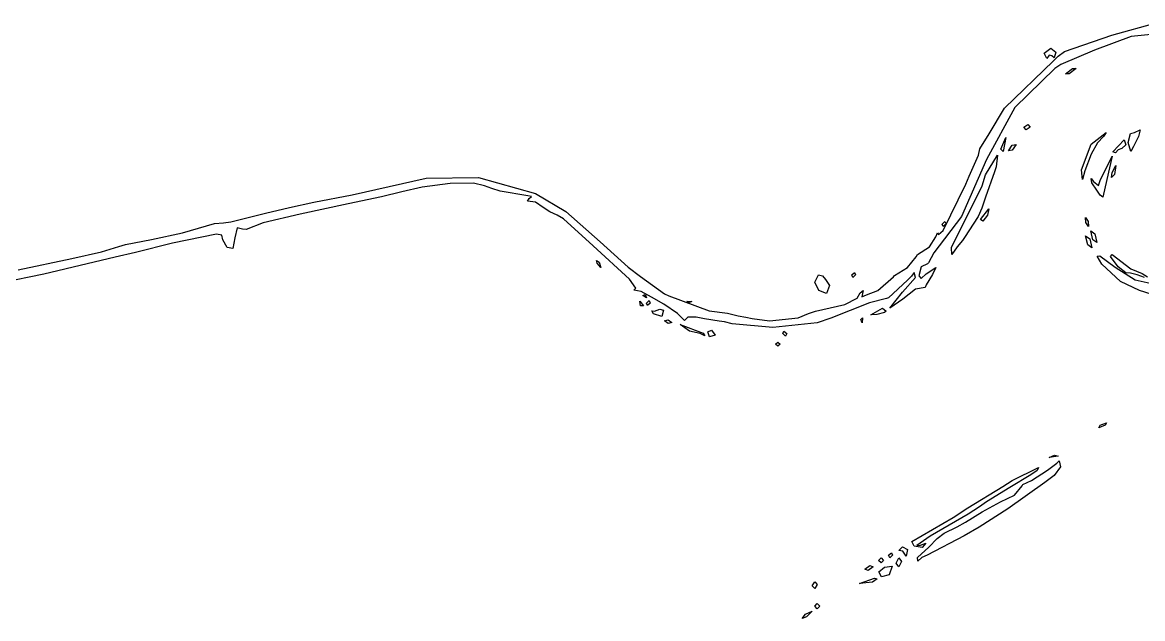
# Model space of a CAD drawing. Extents: x -2 to 136, y 0 to 93.
# Drawn here: x 32.32 to 62.65, y 76.76 to 92.91 of the extents above; entities that cross this region are included whole.
import ezdxf

# ---------------------------------------------------------------- set-up
doc = ezdxf.new("R2010")
doc.units = 0

msp = doc.modelspace()

# ---------------------------------------------------------------- linework, layer by layer
at = {"layer": 'Image'}
for p, q in [((61.813846, 92.563219), (63.056143, 92.91067)), ((60.532481, 92.123588), (61.813846, 92.563219)), ((62.341224, 92.52594), (61.349217, 92.156238)), ((63.594143, 92.658443), (62.341224, 92.52594)), ((59.984932, 92.072974), (60.164859, 92.211007)), ((60.164859, 92.211007), (60.302892, 92.10184)), ((59.984932, 92.072921), (59.984932, 92.072974)), ((60.053954, 91.934888), (59.984932, 92.072921)), ((60.124023, 92.021142), (60.053954, 91.934888)), ((60.191982, 92.003944), (60.124023, 92.021142)), ((60.259945, 91.946556), (60.191982, 92.003944)), ((60.239072, 91.866043), (60.363064, 91.999658)), ((60.302892, 92.10184), (60.259945, 91.946556)), ((60.363064, 91.999658), (60.532481, 92.123588)), ((61.349217, 92.156238), (60.433213, 91.771243)), ((58.915623, 90.587367), (60.239072, 91.866043)), ((60.273344, 91.657658), (59.189963, 90.607448)), ((60.433213, 91.771243), (60.273344, 91.657658)), ((60.567089, 91.513566), (60.75629, 91.665383)), ((60.852122, 91.665383), (60.662926, 91.513566)), ((60.75629, 91.665383), (60.852122, 91.665383)), ((60.662926, 91.513566), (60.567089, 91.513566)), ((60.567089, 91.513566), (60.567089, 91.513566)), ((59.189963, 90.607448), (58.42734, 89.200952)), ((58.493885, 89.889635), (58.915623, 90.587367)), ((59.432806, 90.071509), (59.540404, 90.140539)), ((59.540404, 90.140539), (59.605346, 90.071509)), ((58.245135, 89.487945), (58.493885, 89.889635)), ((58.811657, 89.475165), (58.947502, 89.795443)), ((58.947502, 89.795443), (58.872432, 89.410766)), ((59.497745, 90.002506), (59.432806, 90.071509)), ((59.432806, 90.071509), (59.432806, 90.071509)), ((59.605346, 90.071509), (59.497745, 90.002506)), ((61.254299, 89.615084), (61.667892, 89.929904)), ((61.589565, 89.817986), (61.434278, 89.652119)), ((61.667892, 89.929904), (61.589565, 89.817986)), ((62.262473, 89.65741), (62.326722, 89.901911)), ((62.326722, 89.901911), (62.43432, 89.932365)), ((62.543548, 89.820658), (62.400509, 89.548667)), ((62.43432, 89.932365), (62.582132, 90.002506)), ((62.582132, 90.002506), (62.543548, 89.820658)), ((58.205754, 89.317844), (58.245135, 89.487945)), ((59.018707, 89.433467), (59.12223, 89.588407)), ((59.12223, 89.588407), (59.225756, 89.60534)), ((59.225756, 89.60534), (59.12223, 89.4504)), ((60.993885, 88.912953), (61.254299, 89.615084)), ((61.434278, 89.652119), (61.261738, 89.340334)), ((61.848377, 89.405289), (62.149793, 89.72644)), ((62.089936, 89.494427), (61.98641, 89.457756)), ((62.193459, 89.590577), (62.089936, 89.494427)), ((62.149793, 89.72644), (62.193459, 89.590577)), ((62.331495, 89.415872), (62.262473, 89.65741)), ((62.262473, 89.65741), (62.262473, 89.65741)), ((62.400509, 89.548667), (62.331495, 89.415872)), ((58.42734, 89.200952), (57.750375, 87.650317)), ((57.956205, 88.745895), (58.205754, 89.317844)), ((58.397135, 88.784207), (58.720845, 89.312473)), ((58.720845, 89.312473), (58.682059, 89.001906)), ((58.872432, 89.410766), (58.811657, 89.475165)), ((58.811657, 89.475165), (58.811657, 89.475165)), ((59.12223, 89.4504), (59.018707, 89.433467)), ((59.018707, 89.433467), (59.018707, 89.433467)), ((61.261738, 89.340334), (61.089198, 88.892739)), ((61.503297, 88.625087), (61.827324, 89.28755)), ((61.827324, 89.28755), (61.75349, 88.968886)), ((61.917396, 89.381344), (61.848377, 89.405421)), ((61.848377, 89.405421), (61.848377, 89.405289)), ((61.98641, 89.457756), (61.917396, 89.381344)), ((58.682059, 89.001906), (58.639983, 88.863873)), ((61.023796, 88.65898), (60.993885, 88.912953)), ((60.993885, 88.912953), (60.993885, 88.912953)), ((61.089198, 88.892739), (61.023796, 88.65898)), ((61.75349, 88.968886), (61.641328, 88.452473)), ((61.828438, 88.847839), (61.925439, 89.036328)), ((61.925439, 89.036328), (61.889409, 88.792012)), ((41.246955, 88.243055), (43.24843, 88.686549)), ((43.24843, 88.686549), (44.668071, 88.706906)), ((44.668071, 88.706906), (46.216136, 88.278933)), ((57.867845, 88.530763), (57.956205, 88.745895)), ((58.303849, 88.484276), (58.397135, 88.784207)), ((58.639983, 88.863873), (58.396535, 88.173708)), ((61.274745, 88.564629), (61.255197, 88.680381)), ((61.255197, 88.680381), (61.324542, 88.604978)), ((61.324542, 88.604978), (61.458656, 88.490503)), ((61.458656, 88.490503), (61.503297, 88.625087)), ((61.812261, 88.707283), (61.828438, 88.847839)), ((61.889409, 88.792012), (61.812261, 88.707283)), ((61.828438, 88.847839), (61.828438, 88.847839)), ((42.59282, 88.321689), (42.040688, 88.181857)), ((43.144952, 88.448954), (42.59282, 88.321689)), ((43.90413, 88.546849), (43.144952, 88.448954)), ((44.537651, 88.551612), (43.90413, 88.546849)), ((44.835045, 88.484699), (44.537651, 88.551612)), ((45.033172, 88.414373), (44.835045, 88.484699)), ((45.259198, 88.343015), (45.033172, 88.414373)), ((46.009132, 88.215671), (45.259198, 88.343015)), ((46.216136, 88.278933), (47.036199, 87.792143)), ((57.255409, 87.27656), (57.867845, 88.530763)), ((57.475765, 86.810629), (58.303849, 88.484276)), ((61.409349, 88.367436), (61.274745, 88.564629)), ((61.503297, 88.231176), (61.409349, 88.367436)), ((61.641328, 88.452473), (61.572311, 88.173735)), ((39.556053, 87.897166), (40.211708, 88.041311)), ((41.143474, 87.996173), (39.838032, 87.717329)), ((40.211708, 88.041311), (41.246955, 88.243055)), ((42.040688, 88.181857), (41.143474, 87.996173)), ((45.997095, 88.069472), (46.043639, 88.138307)), ((46.213739, 88.041813), (45.997095, 88.069472)), ((46.101974, 88.19465), (46.009132, 88.215671)), ((46.043639, 88.138307), (46.101974, 88.19465)), ((46.420788, 87.895208), (46.213739, 88.041813)), ((58.396535, 88.173708), (58.29652, 87.880365)), ((61.572311, 88.173735), (61.503297, 88.231281)), ((61.503297, 88.231281), (61.503297, 88.231176)), ((37.96539, 87.503996), (38.934905, 87.752174)), ((39.838032, 87.717329), (38.837295, 87.479098)), ((38.934905, 87.752174), (39.21097, 87.815251)), ((39.21097, 87.815251), (39.556053, 87.897166)), ((46.602118, 87.777389), (46.420788, 87.895208)), ((46.800364, 87.69267), (46.602118, 87.777389)), ((46.96779, 87.586175), (46.800364, 87.69267)), ((47.036199, 87.792143), (47.962421, 86.966045)), ((58.198005, 87.656078), (57.827729, 87.08696)), ((58.29652, 87.880365), (58.198005, 87.656078)), ((58.261719, 87.569718), (58.489954, 87.863035)), ((58.454015, 87.6905), (58.328588, 87.52584)), ((58.489954, 87.863035), (58.454015, 87.6905)), ((36.657363, 87.206869), (37.525182, 87.461662)), ((37.525182, 87.461662), (37.763453, 87.483094)), ((37.763453, 87.483094), (37.96539, 87.503996)), ((38.837295, 87.479098), (38.382818, 87.296959)), ((47.770283, 86.859498), (46.96779, 87.586175)), ((57.750375, 87.650317), (56.999502, 86.665982)), ((57.224278, 87.448936), (57.297367, 87.517966)), ((57.254713, 87.379933), (57.224278, 87.448936)), ((57.224278, 87.448936), (57.224278, 87.448936)), ((57.327802, 87.448936), (57.254713, 87.379933)), ((57.297367, 87.517966), (57.327802, 87.448936)), ((58.328588, 87.52584), (58.261719, 87.569718)), ((58.261719, 87.569718), (58.261719, 87.569718)), ((61.113014, 87.486427), (61.106425, 87.627212)), ((61.106425, 87.627212), (61.177506, 87.520691)), ((61.113024, 87.486427), (61.113014, 87.486427)), ((61.183789, 87.383544), (61.113024, 87.486427)), ((61.177506, 87.520691), (61.183789, 87.383544)), ((35.817667, 87.028778), (36.657363, 87.206869)), ((37.576876, 87.177556), (36.381343, 86.933475)), ((37.719673, 87.145343), (37.576876, 87.177556)), ((37.748438, 87.02264), (37.719673, 87.145343)), ((38.074097, 87.070423), (38.0195, 86.785759)), ((38.135446, 87.349301), (38.074097, 87.070423)), ((38.277625, 87.311511), (38.135446, 87.349301)), ((38.382818, 87.296959), (38.277625, 87.311511)), ((56.878711, 86.830126), (57.050323, 87.106274)), ((57.050323, 87.106274), (57.09576, 87.213431)), ((57.09576, 87.213431), (57.123819, 87.166441)), ((57.123819, 87.166441), (57.255409, 87.27656)), ((57.827729, 87.08696), (57.778191, 86.99933)), ((61.1653, 86.883575), (61.107669, 87.124769)), ((61.107669, 87.124769), (61.220143, 87.048093)), ((61.303333, 87.021608), (61.245697, 87.262802)), ((61.245697, 87.262802), (61.358176, 87.186126)), ((61.358176, 87.186126), (61.415808, 86.944932)), ((34.466092, 86.695827), (34.931954, 86.840395)), ((34.931954, 86.840395), (35.110249, 86.896751)), ((35.110249, 86.896751), (35.817667, 87.028778)), ((36.381343, 86.933475), (35.380605, 86.680507)), ((37.861422, 86.812561), (37.748438, 87.02264)), ((38.0195, 86.785759), (37.861422, 86.812561)), ((48.755429, 85.950893), (47.770283, 86.859498)), ((47.962421, 86.966045), (48.72319, 86.275775)), ((56.558162, 86.619839), (56.878711, 86.830126)), ((57.475765, 86.81055), (57.475765, 86.810629)), ((57.484927, 86.626929), (57.475765, 86.81055)), ((57.627487, 86.828277), (57.484927, 86.626929)), ((57.778191, 86.99933), (57.627487, 86.828277)), ((61.27778, 86.806899), (61.1653, 86.883575)), ((61.1653, 86.883575), (61.1653, 86.883575)), ((61.220143, 87.048093), (61.27778, 86.806899)), ((61.415808, 86.944932), (61.303333, 87.021608)), ((61.303333, 87.021608), (61.303333, 87.021608)), ((32.205805, 86.208994), (33.655151, 86.515963)), ((33.655151, 86.515963), (34.466092, 86.695827)), ((34.828473, 86.551153), (34.069292, 86.370257)), ((35.380605, 86.680507), (34.828473, 86.551153)), ((47.87836, 86.389016), (47.86259, 86.464895)), ((47.86259, 86.464895), (47.939992, 86.414946)), ((56.282831, 86.26916), (56.52439, 86.559355)), ((56.52439, 86.559355), (56.558162, 86.619839)), ((56.999502, 86.665982), (56.854878, 86.396504)), ((61.417258, 86.575395), (61.490346, 86.590232)), ((61.551602, 86.360732), (61.417258, 86.575395)), ((61.490346, 86.590232), (61.908027, 86.276516)), ((61.784811, 86.565837), (61.83042, 86.622008)), ((61.985976, 86.289771), (61.784811, 86.565837)), ((61.83042, 86.622008), (62.329564, 86.231828)), ((34.069292, 86.370257), (32.896014, 86.094192)), ((47.87836, 86.388911), (47.87836, 86.389016)), ((47.983463, 86.275616), (47.87836, 86.388911)), ((47.939992, 86.414946), (47.983463, 86.275616)), ((48.72319, 86.275775), (49.054389, 86.028496)), ((55.930195, 86.053578), (56.282831, 86.26916)), ((56.653138, 86.285088), (56.596169, 86.047413)), ((56.830087, 86.366156), (56.653138, 86.285088)), ((56.794516, 86.099192), (57.053681, 86.274928)), ((56.854878, 86.396504), (56.830087, 86.366156)), ((57.053681, 86.274928), (56.963045, 86.082365)), ((62.055224, 85.893327), (61.551602, 86.360732)), ((61.908027, 86.276516), (62.452425, 85.939993)), ((62.193026, 86.126894), (61.985976, 86.289771)), ((62.329564, 86.231828), (62.642068, 86.111469)), ((32.896014, 86.094192), (31.757244, 85.858739)), ((48.927969, 85.712398), (48.755429, 85.950893)), ((49.054389, 86.028496), (49.701464, 85.557088)), ((53.778226, 85.873351), (53.876983, 86.068474)), ((53.883466, 85.647231), (53.778226, 85.873351)), ((53.876983, 86.068474), (53.980509, 86.042545)), ((53.980509, 86.042545), (54.066779, 85.947824)), ((54.066779, 85.947824), (54.174036, 85.7841)), ((54.774198, 86.068474), (54.847286, 86.137504)), ((54.80463, 85.999471), (54.774198, 86.068474)), ((54.774198, 86.068474), (54.774198, 86.068474)), ((54.877721, 86.068474), (54.80463, 85.999471)), ((54.847286, 86.137504), (54.877721, 86.068474)), ((55.481589, 85.646147), (55.903597, 86.017013)), ((56.286382, 85.929833), (55.773898, 85.446942)), ((55.903597, 86.017013), (55.930195, 86.053578)), ((56.1514, 85.607359), (56.502089, 86.00376)), ((56.396102, 86.033364), (56.286382, 85.929833)), ((56.465116, 86.136895), (56.396102, 86.033364)), ((56.502089, 86.00376), (56.465116, 86.136895)), ((56.596169, 86.047413), (56.658887, 85.971445)), ((56.658887, 85.971445), (56.794516, 86.099192)), ((56.963045, 86.082365), (56.794588, 85.804129)), ((62.563757, 85.651941), (62.055224, 85.893327)), ((62.323703, 86.115517), (62.193026, 86.126894)), ((62.500317, 86.074559), (62.323703, 86.115517)), ((62.452425, 85.939993), (63.013922, 85.814322)), ((62.697905, 86.000079), (62.500317, 86.074692)), ((62.500317, 86.074692), (62.500317, 86.074559)), ((62.642068, 86.111469), (62.787834, 86.01941)), ((48.873596, 85.655093), (48.927969, 85.712398)), ((49.074519, 85.62416), (48.873596, 85.655093)), ((49.354905, 85.465701), (49.074519, 85.62416)), ((49.115339, 85.515575), (49.180283, 85.542695)), ((49.180283, 85.542695), (49.222447, 85.447339)), ((49.701464, 85.557088), (49.822244, 85.500203)), ((53.883468, 85.647337), (53.883466, 85.647231)), ((54.095266, 85.568369), (53.883468, 85.647337)), ((54.174036, 85.7841), (54.095266, 85.568369)), ((54.919983, 85.436041), (55.001601, 85.583335)), ((55.001601, 85.583335), (55.085003, 85.647582)), ((55.064927, 85.564549), (55.052613, 85.479172)), ((55.085003, 85.647582), (55.064927, 85.564549)), ((55.172567, 85.529862), (55.481589, 85.646147)), ((55.80787, 85.173231), (56.1514, 85.607359)), ((56.500676, 85.687875), (56.16243, 85.416303)), ((56.764907, 85.728802), (56.500676, 85.687875)), ((56.794588, 85.804129), (56.764907, 85.728802)), ((62.883622, 85.545658), (62.563757, 85.651941)), ((49.051558, 85.231016), (49.038911, 85.359921)), ((49.038911, 85.359921), (49.134664, 85.230751)), ((49.134664, 85.230751), (49.051548, 85.231016)), ((49.051548, 85.231016), (49.051558, 85.231016)), ((49.222447, 85.447339), (49.115339, 85.515575)), ((49.115339, 85.515575), (49.115339, 85.515575)), ((49.218375, 85.309306), (49.291464, 85.378309)), ((49.24881, 85.240276), (49.218375, 85.309306)), ((49.218375, 85.309306), (49.218375, 85.309306)), ((49.321899, 85.309306), (49.24881, 85.240276)), ((49.291464, 85.378309), (49.321899, 85.309306)), ((49.690952, 85.276445), (49.354905, 85.465701)), ((50.061943, 85.026573), (49.690952, 85.276445)), ((49.822244, 85.500203), (50.914154, 85.0951)), ((50.309698, 85.356455), (50.441976, 85.350899)), ((50.309698, 85.356349), (50.309698, 85.356455)), ((50.351394, 85.314651), (50.309698, 85.356349)), ((50.441976, 85.350899), (50.351394, 85.314651)), ((53.797413, 85.089676), (54.58491, 85.265279)), ((55.25204, 85.314545), (54.205003, 84.894493)), ((54.58491, 85.265279), (54.919983, 85.436041)), ((55.052613, 85.479172), (55.172567, 85.529862)), ((55.716846, 85.431332), (55.25204, 85.314545)), ((55.773898, 85.446942), (55.716846, 85.431332)), ((56.16243, 85.416303), (55.80787, 85.173231)), ((49.410709, 85.018635), (49.359226, 85.100153)), ((49.359226, 85.100153), (49.438355, 85.084358)), ((49.631191, 84.943758), (49.410709, 85.018635)), ((49.410709, 85.018635), (49.410709, 85.018635)), ((49.438355, 85.084358), (49.576388, 85.142778)), ((49.576388, 85.142778), (49.680417, 85.111504)), ((49.680417, 85.111504), (49.631191, 84.943758)), ((50.248195, 84.836099), (50.061943, 85.026573)), ((50.334849, 84.928677), (50.248195, 84.836099)), ((50.562835, 84.924444), (50.334849, 84.928677)), ((50.914154, 85.0951), (51.41452, 85.033478)), ((51.41452, 85.033478), (51.702939, 84.965798)), ((51.702939, 84.965798), (51.908348, 84.922062)), ((53.327913, 84.903409), (53.606757, 85.024191)), ((53.606757, 85.024191), (53.797413, 85.089676)), ((55.29182, 84.989637), (55.608036, 85.171141)), ((55.452615, 84.997257), (55.29182, 84.989584)), ((55.29182, 84.989584), (55.29182, 84.989637)), ((55.659664, 85.056365), (55.452615, 84.997257)), ((55.608036, 85.171141), (55.705919, 85.090628)), ((55.705919, 85.090628), (55.659664, 85.056365)), ((49.701491, 84.823902), (49.805014, 84.851022)), ((49.805014, 84.757042), (49.701491, 84.823902)), ((49.701491, 84.823902), (49.701491, 84.823902)), ((49.805014, 84.851022), (49.90854, 84.784162)), ((49.90854, 84.784162), (49.805014, 84.757042)), ((50.378476, 84.548947), (50.128573, 84.724022)), ((50.128573, 84.724022), (50.752758, 84.492565)), ((50.789546, 84.880285), (50.562835, 84.924444)), ((51.18859, 84.820224), (50.789546, 84.880285)), ((51.326485, 84.801704), (51.18859, 84.820224)), ((51.541919, 84.746935), (51.326485, 84.801704)), ((52.642458, 84.643999), (51.541919, 84.746935)), ((51.908348, 84.922062), (52.076819, 84.886211)), ((52.076819, 84.886211), (52.547241, 84.828364)), ((52.547241, 84.828364), (53.327913, 84.903409)), ((53.835846, 84.773711), (52.642458, 84.643999)), ((54.205003, 84.894493), (53.835846, 84.773711)), ((55.021202, 84.866315), (55.062903, 84.908013)), ((55.057452, 84.775722), (55.021202, 84.866315)), ((55.021202, 84.866315), (55.021202, 84.866315)), ((55.062903, 84.908013), (55.057452, 84.775722)), ((50.667719, 84.480976), (50.378476, 84.548947)), ((50.667719, 84.480923), (50.667719, 84.480976)), ((50.799843, 84.415932), (50.667719, 84.480923)), ((50.752758, 84.492565), (50.799843, 84.415932)), ((50.877373, 84.530136), (50.978291, 84.574956)), ((50.920779, 84.388954), (50.877373, 84.530136)), ((51.081817, 84.439093), (50.920779, 84.388954)), ((50.920779, 84.388954), (50.920779, 84.388954)), ((50.978291, 84.574956), (51.081817, 84.439093)), ((52.910755, 84.480976), (52.941185, 84.550006)), ((52.983844, 84.411946), (52.910755, 84.480976)), ((52.910755, 84.480976), (52.910755, 84.480976)), ((52.941185, 84.550006), (53.014279, 84.480976)), ((53.014279, 84.480976), (52.983844, 84.411946)), ((52.710813, 84.193401), (52.77272, 84.250921)), ((52.77272, 84.135907), (52.710813, 84.193401)), ((52.710813, 84.193401), (52.710813, 84.193401)), ((52.77272, 84.250921), (52.834627, 84.193401)), ((52.834627, 84.193401), (52.77272, 84.135907)), ((61.641328, 81.996383), (61.468788, 81.92947)), ((61.468788, 81.92947), (61.503297, 81.996383)), ((61.503297, 81.996383), (61.675837, 82.063296)), ((61.503297, 81.996383), (61.503297, 81.996383)), ((61.675837, 82.063296), (61.641328, 81.996383)), ((60.122968, 81.12564), (60.261096, 81.188214)), ((60.360547, 81.161756), (60.122968, 81.12564)), ((60.122968, 81.12564), (60.122968, 81.12564)), ((60.261096, 81.188214), (60.360547, 81.161756)), ((60.33002, 80.97205), (60.387501, 81.030205)), ((60.387501, 81.030205), (60.427735, 80.873532)), ((59.115714, 80.502309), (59.836059, 80.853252)), ((59.793909, 80.772978), (59.621366, 80.658837)), ((59.6463, 80.499028), (60.072967, 80.782264)), ((59.836059, 80.853252), (59.793909, 80.772978)), ((60.072967, 80.782264), (60.33002, 80.97205)), ((60.427735, 80.873532), (60.256413, 80.63431)), ((58.865267, 80.339988), (59.115714, 80.502309)), ((60.004585, 80.446403), (59.002705, 79.731314)), ((59.621366, 80.658837), (59.053211, 80.31337)), ((59.389417, 80.354407), (59.409578, 80.388909)), ((59.409578, 80.388909), (59.6463, 80.499028)), ((60.256413, 80.63431), (60.004585, 80.446403)), ((57.922608, 79.761556), (58.865267, 80.339988)), ((59.053211, 80.31337), (58.427618, 79.919353)), ((58.806868, 79.925942), (59.182252, 80.10777)), ((59.182252, 80.10777), (59.389417, 80.354407)), ((58.230501, 79.787856), (57.924373, 79.591059)), ((58.427618, 79.919353), (58.230501, 79.787856)), ((58.310572, 79.649876), (58.806868, 79.925942)), ((56.4035, 78.8493), (57.520394, 79.50028)), ((57.924373, 79.591059), (56.896452, 78.994213)), ((57.520394, 79.50028), (57.922608, 79.761556)), ((57.86004, 79.37381), (58.310572, 79.649876)), ((59.002705, 79.731314), (58.221762, 79.235777)), ((57.276041, 79.07245), (57.630432, 79.246307)), ((57.630432, 79.246307), (57.86004, 79.37381)), ((58.221762, 79.235777), (57.822617, 79.004849)), ((56.896452, 78.994213), (56.534116, 78.739155)), ((57.822617, 79.004849), (56.819292, 78.476609)), ((56.861943, 78.693196), (57.086243, 78.929522)), ((57.086243, 78.929522), (57.276041, 79.07245)), ((56.050998, 78.609244), (56.148812, 78.70624)), ((56.15531, 78.58993), (56.050998, 78.609244)), ((56.148812, 78.70624), (56.286813, 78.631803)), ((56.214167, 78.50148), (56.15531, 78.58993)), ((56.286813, 78.631803), (56.250153, 78.447611)), ((56.462507, 78.721216), (56.4035, 78.8493)), ((56.462507, 78.721189), (56.462507, 78.721216)), ((56.685304, 78.690604), (56.462507, 78.721189)), ((56.534116, 78.739155), (56.639307, 78.753971)), ((56.552378, 78.414061), (56.861943, 78.693196)), ((56.639307, 78.753971), (56.783253, 78.802522)), ((56.783253, 78.802522), (56.685304, 78.690604)), ((55.498869, 78.338576), (55.567886, 78.407579)), ((55.567886, 78.269546), (55.498869, 78.338576)), ((55.498869, 78.338576), (55.498869, 78.338576)), ((55.567886, 78.407579), (55.6369, 78.338576)), ((55.6369, 78.338576), (55.567886, 78.269546)), ((55.774932, 78.476609), (55.848021, 78.545612)), ((55.80537, 78.407579), (55.774932, 78.476609)), ((55.774932, 78.476609), (55.774932, 78.476609)), ((55.878459, 78.476609), (55.80537, 78.407579)), ((55.848021, 78.545612), (55.878459, 78.476609)), ((55.981982, 78.265472), (56.050998, 78.407579)), ((56.050998, 78.166015), (55.981982, 78.265472)), ((55.981982, 78.265472), (55.981982, 78.265472)), ((56.050998, 78.407579), (56.120018, 78.308122)), ((56.120018, 78.308122), (56.050998, 78.166015)), ((56.214167, 78.501347), (56.214167, 78.50148)), ((56.250153, 78.447611), (56.214167, 78.501347)), ((56.552383, 78.414061), (56.552378, 78.414061)), ((56.569634, 78.313996), (56.552383, 78.414061)), ((56.672149, 78.414961), (56.569634, 78.313996)), ((56.819292, 78.476609), (56.672149, 78.414961)), ((55.128215, 78.095424), (55.264697, 78.200543)), ((55.224354, 78.06333), (55.128215, 78.095424)), ((55.128215, 78.095424), (55.128215, 78.095424)), ((55.355075, 78.164044), (55.224354, 78.06333)), ((55.264697, 78.200543), (55.355075, 78.164044)), ((55.509827, 78.024453), (55.665022, 78.155484)), ((55.585137, 77.891854), (55.509827, 78.024453)), ((55.665022, 78.155484), (55.867371, 78.181926)), ((55.867371, 78.181926), (55.785032, 77.942283)), ((53.704441, 77.644337), (53.773457, 77.751942)), ((53.773457, 77.751942), (53.842476, 77.686987)), ((53.842476, 77.686987), (53.773457, 77.579381)), ((54.986097, 77.709583), (55.395346, 77.854098)), ((55.335696, 77.751493), (54.986097, 77.709583)), ((54.986097, 77.709583), (54.986097, 77.709583)), ((55.466866, 77.83393), (55.335696, 77.751493)), ((55.395346, 77.854098), (55.466866, 77.83393)), ((55.785032, 77.942283), (55.585137, 77.891854)), ((55.585137, 77.891854), (55.585137, 77.891854)), ((53.773457, 77.579381), (53.704441, 77.644337)), ((53.704441, 77.644337), (53.704441, 77.644337)), ((53.773457, 77.096279), (53.842476, 77.165283)), ((53.842476, 77.02725), (53.773457, 77.096279)), ((53.773457, 77.096279), (53.773457, 77.096279)), ((53.842476, 77.165283), (53.91149, 77.096279)), ((53.91149, 77.096279), (53.842476, 77.02725)), ((53.43029, 76.760266), (53.525342, 76.879189)), ((53.549154, 76.812593), (53.43029, 76.760266)), ((53.525342, 76.879189), (53.525345, 76.879189)), ((53.525345, 76.879189), (53.704441, 76.960681)), ((53.704441, 76.960681), (53.549154, 76.812593))]:
    msp.add_line(p, q, dxfattribs=at)

doc.saveas('drawing.dxf')
